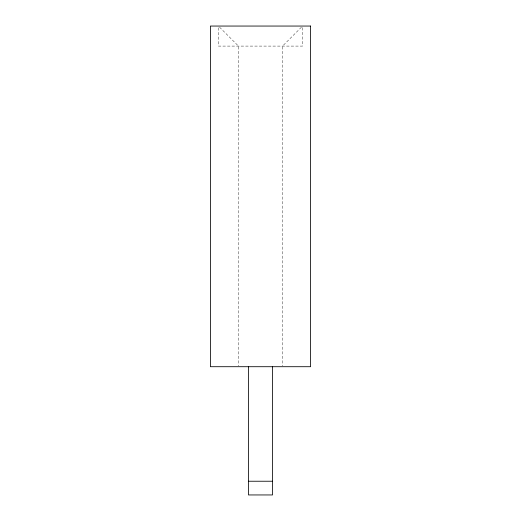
<?xml version="1.0" encoding="UTF-8"?>
<svg xmlns="http://www.w3.org/2000/svg" width="521" height="521" viewBox="0 0 521 521"><rect width="100%" height="100%" fill="white"/><g stroke="black" fill="none" stroke-linecap="round" stroke-linejoin="round"><path stroke-width="0.39" stroke-dasharray="2.6 1.95" d="M301.438 27.196L282.545 46.089L282.545 365.892M219.562 27.196L238.455 46.089L238.455 365.892M302.584 27.652L302.584 46.089L218.416 46.089L218.416 27.652"/><path stroke-width="0.78" d="M248.478 481.235L272.522 481.235M272.522 366.706L272.522 494.95L248.478 494.95L248.478 366.706M310.594 26.05L210.406 26.05L210.406 366.706L310.594 366.706L310.594 26.05"/></g></svg>
